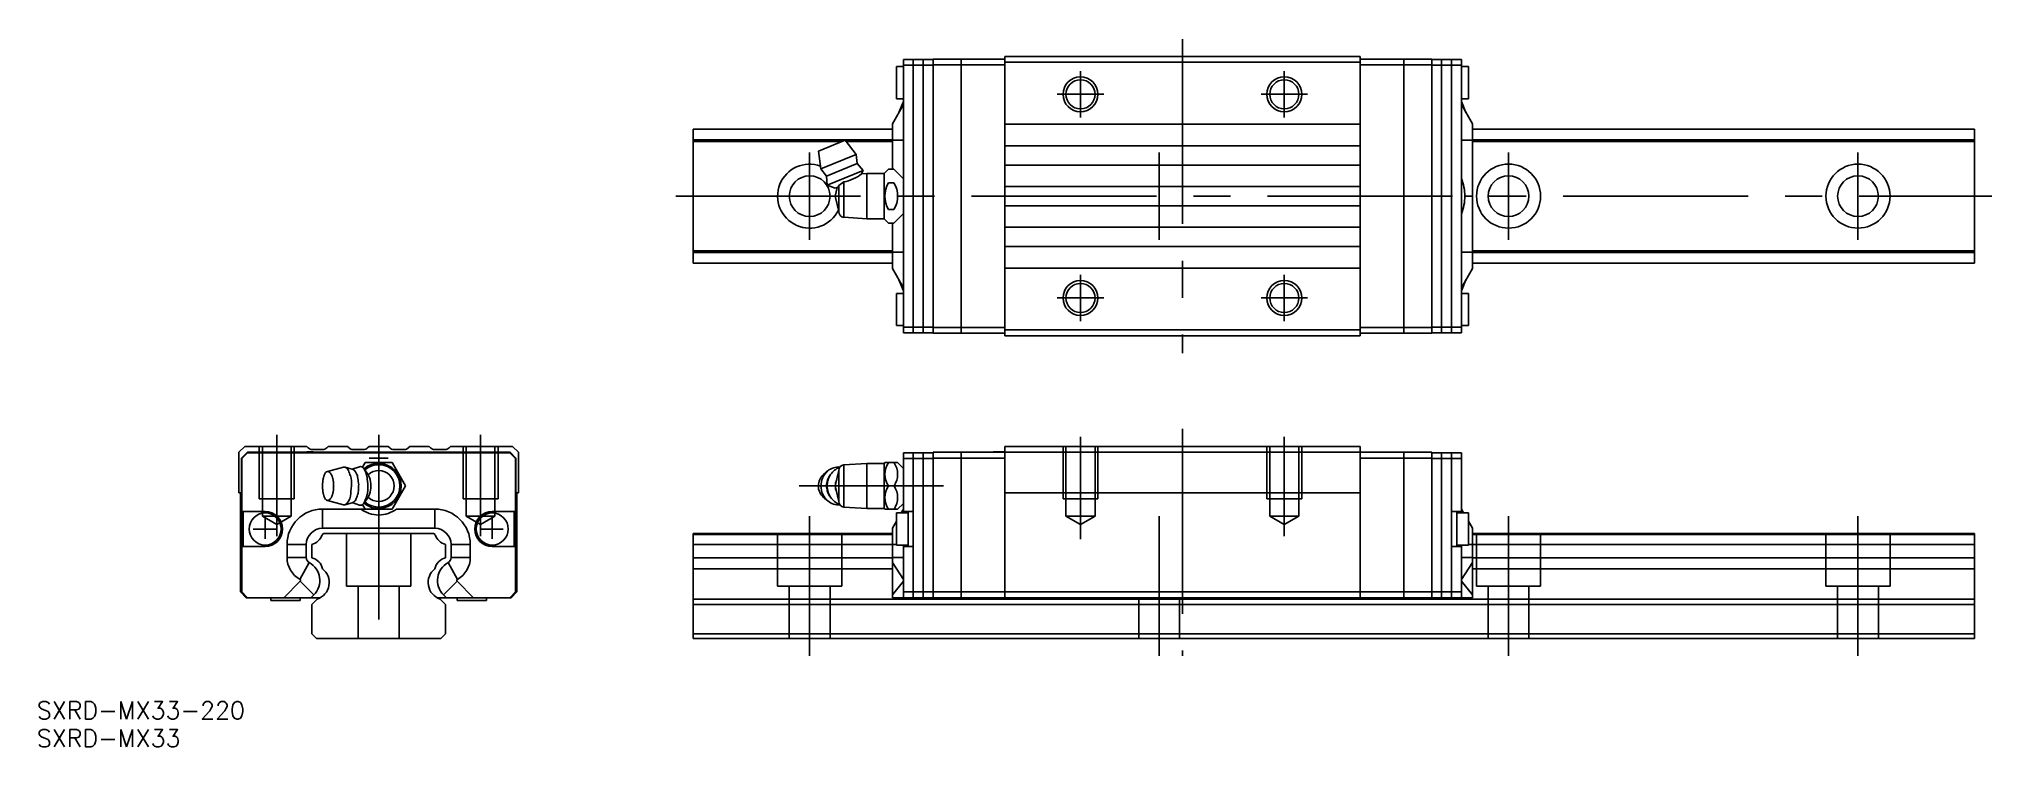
# Model space of a CAD drawing. Extents: x -58 to 277, y -19 to 103.
import ezdxf

# ---------------------------------------------------------------- set-up
doc = ezdxf.new("R2010")
doc.units = 0
doc.linetypes.add('CENTER', pattern=[50.8, 31.75, -6.35, 6.35, -6.35])
doc.linetypes.add('DASHED', pattern=[19.05, 12.7, -6.35])
doc.layers.get('0').update_dxf_attribs({"linetype": 'CONTINUOUS'})
doc.layers.add('CENTER', color=1, linetype='CENTER')
doc.styles.get("Standard").update_dxf_attribs({"font": 'txt.shx', "height": 3, "bigfont": 'bigfont.shx'})

msp = doc.modelspace()

# ---------------------------------------------------------------- linework, layer by layer
at = {"color": 7, "linetype": 'CONTINUOUS'}
for p, q in [((88.9, 92.75), (88.9, 98.25)), ((88.9, 92.75), (88.9, 98.25)), ((90.1, 98.25), (88.9, 98.25)), ((90.1, 98.25), (88.9, 98.25)), ((90.1, 98.5), (90.1, 99.5)), ((90.1, 99.5), (95.2, 99.5)), ((90.1, 53.5), (90.1, 98.5)), ((90.1, 98.5), (95.2, 98.5)), ((91.8, 52.5), (91.8, 99.5)), ((93.5, 52.5), (93.5, 99.5)), ((95.2, 99.55), (107.5, 99.55)), ((95.2, 98.55), (95.2, 99.55)), ((95.2, 53.45), (95.2, 98.55)), ((95.2, 98.55), (107.5, 98.55)), ((100, 52.45), (100, 99.55)), ((168.5, 100), (107.5, 100)), ((107.5, 99), (107.5, 100)), ((168.5, 99), (107.5, 99)), ((107.5, 53), (107.5, 99)), ((168.5, 99), (168.5, 100)), ((180.8, 99.55), (168.5, 99.55)), ((168.5, 53), (168.5, 99)), ((180.8, 98.55), (168.5, 98.55)), ((176, 52.45), (176, 99.55)), ((180.8, 98.55), (180.8, 99.55)), ((185.9, 99.5), (180.8, 99.5)), ((180.8, 53.45), (180.8, 98.55)), ((185.9, 98.5), (180.8, 98.5)), ((182.5, 52.5), (182.5, 99.5)), ((184.2, 52.5), (184.2, 99.5)), ((185.9, 98.5), (185.9, 99.5)), ((185.9, 53.5), (185.9, 98.5)), ((187.1, 98.25), (185.9, 98.25)), ((187.1, 98.25), (187.1, 92.75)), ((90.1, 91.73), (88.2, 88.43)), ((90.1, 91.73), (88.2, 88.43)), ((88.9, 92.75), (90.1, 92.75)), ((88.9, 92.75), (90.1, 92.75)), ((90.1, 92.28), (89.33, 90.4)), ((90.1, 92.28), (89.33, 90.4)), ((185.9, 92.75), (187.1, 92.75)), ((185.9, 92.28), (186.67, 90.4)), ((185.9, 91.73), (187.8, 88.43)), ((88.2, 87.5), (54, 87.5)), ((54, 87.5), (54, 85.7)), ((88.2, 88.43), (88.2, 85.63)), ((88.2, 88.43), (88.2, 85.63)), ((168.5, 88.35), (107.5, 88.35)), ((187.8, 88.43), (187.8, 85.63)), ((274, 87.5), (187.8, 87.5)), ((274, 85.7), (274, 87.5)), ((88.2, 85.7), (54, 85.7)), ((54, 85.4), (54, 85.7)), ((54, 66.6), (54, 85.4)), ((79.53, 85.4), (54, 85.4)), ((80.11, 85.64), (75.49, 83.73)), ((81.96, 83.16), (80.11, 85.64)), ((84.33, 85.4), (80.29, 85.4)), ((88.2, 85.4), (80.29, 85.4)), ((88.2, 85.63), (88.2, 80.62)), ((88.2, 85.63), (88.2, 80.62)), ((90.1, 85.63), (88.2, 85.63)), ((90.1, 85.63), (88.2, 85.63)), ((107.5, 84.65), (168.5, 84.65)), ((185.9, 85.63), (187.8, 85.63)), ((274, 85.7), (187.8, 85.7)), ((187.8, 85.63), (187.8, 76)), ((274, 85.4), (187.8, 85.4)), ((274, 85.7), (274, 85.4)), ((274, 85.4), (274, 66.6)), ((75.49, 83.73), (75.94, 80.67)), ((81.96, 83.16), (75.94, 80.67)), ((75.94, 80.67), (76.91, 79.44)), ((82.14, 81.61), (76.91, 79.44)), ((82.14, 81.61), (81.96, 83.16)), ((83.18, 80.42), (82.14, 81.61)), ((87.54, 80.62), (86.8, 79.87)), ((87.54, 80.62), (88.48, 80.62)), ((90.1, 79), (88.48, 80.62)), ((168.5, 81.35), (107.5, 81.35)), ((76.91, 79.44), (77.01, 77.86)), ((83.18, 80.42), (77.01, 77.86)), ((77.01, 77.86), (78.4, 77.36)), ((78.4, 77.36), (78.88, 77.55)), ((78.74, 77.5), (78.4, 76)), ((78.88, 77.55), (79, 77.81)), ((79, 77.81), (79.88, 78.45)), ((79, 77.81), (79, 73.35)), ((79.88, 78.45), (79.88, 72.36)), ((82.91, 79.82), (83.18, 80.42)), ((83.8, 79.87), (82.91, 79.82)), ((82.91, 79.82), (82.91, 79.82)), ((82.91, 79.82), (82.91, 79.82)), ((86.8, 79.87), (83.8, 79.87)), ((83.8, 79.87), (83.8, 72.12)), ((86.8, 79.87), (86.8, 72.12)), ((87.54, 78.31), (88.48, 78.31)), ((107.5, 77.65), (168.5, 77.65)), ((78.4, 76), (79, 73.35)), ((107.5, 74.35), (168.5, 74.35)), ((187.8, 76), (186.49, 76)), ((187.8, 66.37), (187.8, 76)), ((79.88, 72.36), (83.8, 72.12)), ((83.8, 72.12), (86.8, 72.12)), ((86.8, 72.12), (87.54, 71.38)), ((87.54, 73.69), (88.48, 73.69)), ((87.54, 71.38), (88.48, 71.38)), ((88.2, 66.37), (88.2, 71.38)), ((88.48, 71.38), (90.1, 73)), ((168.5, 70.65), (107.5, 70.65)), ((107.5, 67.35), (168.5, 67.35)), ((54, 66.6), (88.2, 66.6)), ((54, 66.6), (54, 66.3)), ((54, 66.3), (88.2, 66.3)), ((54, 64.5), (54, 66.3)), ((54, 64.5), (88.2, 64.5)), ((90.1, 66.37), (88.2, 66.37)), ((88.2, 63.57), (88.2, 66.37)), ((185.9, 66.37), (187.8, 66.37)), ((187.8, 66.6), (274, 66.6)), ((187.8, 63.57), (187.8, 66.37)), ((187.8, 66.3), (274, 66.3)), ((187.8, 64.5), (274, 64.5)), ((274, 66.6), (274, 66.3)), ((274, 64.5), (274, 66.3)), ((90.1, 60.27), (88.2, 63.57)), ((90.1, 59.72), (89.33, 61.6)), ((168.5, 63.65), (107.5, 63.65)), ((185.9, 60.27), (187.8, 63.57)), ((185.9, 59.72), (186.67, 61.6)), ((88.9, 59.25), (88.9, 53.75)), ((90.1, 59.25), (88.9, 59.25)), ((187.1, 59.25), (185.9, 59.25)), ((187.1, 59.25), (187.1, 53.75)), ((88.9, 53.75), (90.1, 53.75)), ((185.9, 53.75), (187.1, 53.75)), ((90.1, 53.5), (95.2, 53.5)), ((90.1, 53.5), (90.1, 52.5)), ((90.1, 52.5), (95.2, 52.5)), ((95.2, 53.45), (107.5, 53.45)), ((95.2, 53.45), (95.2, 52.45)), ((95.2, 52.45), (107.5, 52.45)), ((168.5, 53), (107.5, 53)), ((107.5, 53), (107.5, 52)), ((168.5, 52), (107.5, 52)), ((180.8, 53.45), (168.5, 53.45)), ((168.5, 53), (168.5, 52)), ((180.8, 52.45), (168.5, 52.45)), ((185.9, 53.5), (180.8, 53.5)), ((180.8, 53.45), (180.8, 52.45)), ((185.9, 52.5), (180.8, 52.5)), ((185.9, 53.5), (185.9, 52.5)), ((-23, 33), (-24, 32)), ((-24, 32), (-24, 25)), ((-22.55, 32), (-23.55, 31)), ((-23.55, 31), (-23.55, 17.05)), ((-22.5, 31.9), (-23.5, 30.9)), ((-23.5, 30.9), (-23.5, 21.8)), ((-23, 33), (-12.35, 33)), ((22.55, 32), (-22.55, 32)), ((22.5, 31.9), (-22.5, 31.9)), ((-12.09, 32.74), (-12.35, 33)), ((-11.6, 32.05), (-11.88, 32.05)), ((-9.61, 32.45), (-11.39, 32.45)), ((-8.65, 33), (-8.91, 32.74)), ((-8.65, 33), (-5.35, 33)), ((-5.09, 32.74), (-5.35, 33)), ((-2.61, 32.45), (-4.39, 32.45)), ((-2.77, 29.4), (-2.31, 30.2)), ((-2.31, 30.2), (2.31, 30.2)), ((-1.65, 33), (-1.91, 32.74)), ((1.65, 33), (-1.65, 33)), ((1.65, 31), (-1.65, 31)), ((1.65, 33), (1.91, 32.74)), ((2.31, 30.2), (4.62, 26.2)), ((2.61, 32.45), (4.39, 32.45)), ((5.09, 32.74), (5.35, 33)), ((8.65, 33), (5.35, 33)), ((8.65, 33), (8.91, 32.74)), ((9.61, 32.45), (11.39, 32.45)), ((12.09, 32.74), (12.35, 33)), ((23, 33), (12.35, 33)), ((22.5, 31.9), (23.5, 30.9)), ((22.55, 32), (23.55, 31)), ((23, 33), (24, 32)), ((23.5, 30.9), (23.5, 21.8)), ((23.55, 31), (23.55, 8)), ((24, 32), (24, 25)), ((86.92, 30.2), (86.8, 30.07)), ((86.92, 30.2), (87.54, 30.2)), ((87.54, 30.2), (88.48, 30.2)), ((88.48, 30.2), (89.1, 30.2)), ((90.1, 29.2), (89.1, 30.2)), ((90.1, 31.9), (95.2, 31.9)), ((90.1, 31.9), (90.1, 30.9)), ((90.1, 30.9), (90.1, 21.8)), ((90.1, 30.9), (95.2, 30.9)), ((91.8, 7), (91.8, 31.9)), ((93.5, 7), (93.5, 31.9)), ((95.2, 32), (107.5, 32)), ((95.2, 32), (95.2, 31)), ((95.2, 31), (107.5, 31)), ((95.2, 31), (95.2, 8)), ((100, 32), (100, 7)), ((105.5, 32.05), (107.5, 32.05)), ((105.5, 32), (105.5, 32.05)), ((168.5, 33), (107.5, 33)), ((107.5, 33), (107.5, 32)), ((168.5, 32), (107.5, 32)), ((107.5, 32), (107.5, 25)), ((168.5, 33), (168.5, 32)), ((180.8, 32), (168.5, 32)), ((168.5, 32), (168.5, 25)), ((180.8, 31), (168.5, 31)), ((176, 32), (176, 7)), ((180.8, 32), (180.8, 31)), ((185.9, 31.9), (180.8, 31.9)), ((180.8, 31), (180.8, 8)), ((185.9, 30.9), (180.8, 30.9)), ((182.5, 7), (182.5, 31.9)), ((184.2, 7), (184.2, 31.9)), ((185.9, 31.9), (185.9, 30.9)), ((185.9, 30.9), (185.9, 21.8)), ((-6.04, 29.44), (-8.78, 28.69)), ((-4.4, 29.02), (-5.77, 29.44)), ((-3.32, 29.51), (-4.54, 29.06)), ((-2.14, 28.62), (-2.56, 29.18)), ((-1.81, 28.13), (-2.14, 28.62)), ((-1.55, 27.63), (-1.81, 28.13)), ((77.11, 28.78), (76.39, 28.18)), ((79, 28.85), (78.4, 26.2)), ((79, 28.85), (79, 23.55)), ((83.8, 30.07), (79.88, 29.84)), ((79.88, 29.84), (79.88, 22.56)), ((86.8, 30.07), (83.8, 30.07)), ((83.8, 30.07), (83.8, 22.32)), ((86.8, 30.07), (86.8, 22.32)), ((-24, 25), (-23.75, 25)), ((-23.75, 25), (-23.75, 8)), ((-8.78, 23.71), (-6.04, 22.96)), ((-2.56, 23.22), (-2.14, 23.78)), ((-2.14, 23.78), (-1.81, 24.27)), ((-1.81, 24.27), (-1.55, 24.77)), ((4.62, 26.2), (2.31, 22.2)), ((23.75, 25), (23.75, 8)), ((24, 25), (23.75, 25)), ((78.4, 26.2), (79, 23.55)), ((87.54, 26.2), (88.48, 26.2)), ((168.5, 25), (107.5, 25)), ((107.5, 25), (107.5, 8)), ((168.5, 25), (168.5, 8)), ((-23.5, 21.8), (-19.5, 21.8)), ((-23.25, 21.8), (-23.25, 15.8)), ((-9.63, 22.23), (-3.04, 22.23)), ((-3.04, 22.23), (-9.63, 22.23)), ((-9.63, 22.23), (-9.63, 18.93)), ((-9.63, 22.23), (-9.63, 18.93)), ((-5.77, 22.96), (-4.4, 23.38)), ((-4.54, 23.34), (-3.32, 22.89)), ((-2.33, 22.23), (-3.04, 22.23)), ((-2.31, 22.2), (-2.77, 23)), ((2.31, 22.2), (-2.31, 22.2)), ((0, 21.22), (0, 22.2)), ((0, 21.21), (0, 21.22)), ((0, 21.2), (0, 21.21)), ((0, 18.93), (0, 21.2)), ((0, 18.93), (0, 21.2)), ((9.63, 22.23), (3.04, 22.23)), ((9.63, 22.23), (9.63, 18.93)), ((23.5, 21.8), (19.5, 21.8)), ((23.25, 21.8), (23.25, 15.8)), ((23.25, 21.8), (23.25, 15.8)), ((79.88, 22.56), (83.8, 22.32)), ((83.8, 22.32), (86.8, 22.32)), ((86.8, 22.32), (86.92, 22.2)), ((87.54, 22.2), (86.92, 22.2)), ((87.54, 22.2), (88.48, 22.2)), ((88.9, 20.15), (88.2, 18.93)), ((89.1, 22.2), (88.48, 22.2)), ((88.9, 21.55), (88.9, 16.05)), ((90.9, 21.55), (88.9, 21.55)), ((89.1, 22.2), (90.1, 23.2)), ((90.1, 22.23), (89.71, 21.55)), ((90.1, 21.55), (90.1, 21.8)), ((90.1, 21.8), (91.8, 21.8)), ((90.9, 21.8), (90.9, 15.8)), ((90.9, 21.8), (90.9, 15.8)), ((185.9, 21.8), (184.2, 21.8)), ((185.1, 21.8), (185.1, 15.8)), ((187.1, 21.55), (185.1, 21.55)), ((185.9, 22.23), (186.29, 21.55)), ((185.9, 21.55), (185.9, 21.8)), ((187.1, 21.55), (187.1, 16.05)), ((187.1, 20.15), (187.8, 18.93)), ((-23.55, 12.95), (-23.55, 17.05)), ((-23.55, 17.05), (-23.55, 12.95)), ((-23.55, 17.05), (-23.25, 17.05)), ((-9.4, 18), (-9.7, 17.83)), ((-9.63, 18.93), (0, 18.93)), ((-9.63, 18.93), (0, 18.93)), ((9.4, 18), (-9.4, 18)), ((9.63, 18.93), (0, 18.93)), ((0, 18), (0, 18.93)), ((9.4, 18), (9.7, 17.83)), ((54, 18), (88.2, 18)), ((54, 18), (54, 17.83)), ((54, 17.83), (88.2, 17.83)), ((54, 16.15), (54, 17.83)), ((88.2, 16.13), (88.2, 18.93)), ((187.8, 16.13), (187.8, 18.93)), ((187.8, 18), (274, 18)), ((187.8, 17.83), (274, 17.83)), ((274, 18), (274, 17.83)), ((274, 16.15), (274, 17.83)), ((-23.5, 15.8), (-23.5, 8)), ((-19.5, 15.8), (-23.5, 15.8)), ((-15.73, 13.9), (-15.73, 16.13)), ((-15.73, 16.13), (-15.73, 13.9)), ((-15.73, 16.13), (-12.43, 16.13)), ((-15.73, 16.13), (-12.43, 16.13)), ((-15.73, 13.9), (-12.43, 13.9)), ((-15.73, 13.9), (-12.43, 13.9)), ((-12.43, 13.9), (-12.43, 16.13)), ((-12.43, 13.9), (-12.43, 16.13)), ((-11.5, 16.15), (-11.5, 13.85)), ((11.5, 16.15), (11.5, 13.85)), ((12.43, 13.9), (12.43, 16.13)), ((15.73, 16.13), (12.43, 16.13)), ((15.73, 13.9), (12.43, 13.9)), ((15.73, 13.9), (15.73, 16.13)), ((19.5, 15.8), (23.5, 15.8)), ((23.5, 15.8), (23.5, 8)), ((54, 16.15), (88.2, 16.15)), ((54, 16.15), (54, 13.85)), ((54, 13.85), (88.2, 13.85)), ((54, 11.96), (54, 13.85)), ((88.2, 13.9), (88.2, 16.13)), ((88.9, 16.13), (88.2, 16.13)), ((90.1, 13.9), (88.2, 13.9)), ((88.2, 13.03), (88.2, 13.9)), ((88.9, 16.05), (90.9, 16.05)), ((90.1, 15.8), (90.1, 16.05)), ((90.1, 15.8), (90.1, 8)), ((90.1, 15.8), (91.8, 15.8)), ((185.9, 15.8), (184.2, 15.8)), ((185.1, 16.05), (187.1, 16.05)), ((185.9, 15.8), (185.9, 16.05)), ((185.9, 15.8), (185.9, 8)), ((185.9, 13.9), (187.8, 13.9)), ((187.1, 16.13), (187.8, 16.13)), ((187.8, 16.15), (274, 16.15)), ((187.8, 13.9), (187.8, 16.13)), ((187.8, 13.03), (187.8, 13.9)), ((187.8, 13.85), (274, 13.85)), ((274, 16.15), (274, 13.85)), ((274, 11.96), (274, 13.85)), ((-23.55, 12.95), (-23.55, 8)), ((-23.55, 12.95), (-23.5, 12.95)), ((-13.51, 10.14), (-11.91, 13.03)), ((-13.51, 10.14), (-11.91, 13.03)), ((13.51, 10.14), (11.91, 13.03)), ((54, 6.76), (54, 11.96)), ((54, 11.96), (88.2, 11.96)), ((90.1, 10.14), (88.2, 13.03)), ((88.2, 7.49), (88.2, 13.03)), ((185.9, 10.14), (187.8, 13.03)), ((187.8, 7.49), (187.8, 13.03)), ((187.8, 11.96), (274, 11.96)), ((274, 6.76), (274, 11.96)), ((-23.75, 8), (-22.75, 7)), ((-23.55, 8), (-22.55, 7)), ((-23.5, 8), (-22.5, 7)), ((-22.75, 7), (-22.55, 7)), ((-22.55, 7), (-22.5, 7)), ((-22.5, 7), (-16.28, 7)), ((-18.5, 7), (-18.5, 6.5)), ((-16.28, 7), (-13.46, 9.82)), ((-13.46, 9.82), (-16.28, 7)), ((-16.28, 7), (-11.62, 7)), ((-16.28, 7), (-11.62, 7)), ((-13.5, 6.5), (-13.5, 7)), ((-13.46, 9.82), (-11.13, 7.49)), ((-13.46, 9.82), (-11.13, 7.49)), ((-11.62, 7), (-11.13, 7.49)), ((-11.62, 7), (-11.13, 7.49)), ((-11.62, 7), (-10, 7)), ((-11.62, 7), (-10, 7)), ((-10.54, 6.76), (-11.5, 5.8)), ((11.62, 7), (10, 7)), ((10.54, 6.76), (11.5, 5.8)), ((13.46, 9.82), (11.13, 7.49)), ((11.62, 7), (11.13, 7.49)), ((16.28, 7), (11.62, 7)), ((16.28, 7), (13.46, 9.82)), ((13.5, 7), (13.5, 6.5)), ((22.5, 7), (16.28, 7)), ((18.5, 6.5), (18.5, 7)), ((23.5, 8), (22.5, 7)), ((22.55, 7), (22.5, 7)), ((23.55, 8), (22.55, 7)), ((22.75, 7), (22.55, 7)), ((23.75, 8), (22.75, 7)), ((54, 6.76), (274, 6.76)), ((54, 6.76), (54, 5.8)), ((90.1, 9.82), (88.2, 7.49)), ((88.2, 7), (88.2, 7.49)), ((90.1, 7), (88.2, 7)), ((90.1, 8), (90.1, 7)), ((90.1, 8), (95.2, 8)), ((90.1, 7), (95.2, 7)), ((95.2, 8), (95.2, 7)), ((95.2, 8), (107.5, 8)), ((95.2, 7), (107.5, 7)), ((168.5, 8), (107.5, 8)), ((107.5, 8), (107.5, 7)), ((168.5, 7), (107.5, 7)), ((168.5, 8), (168.5, 7)), ((180.8, 8), (168.5, 8)), ((180.8, 7), (168.5, 7)), ((180.8, 8), (180.8, 7)), ((185.9, 8), (180.8, 8)), ((185.9, 7), (180.8, 7)), ((185.9, 9.82), (187.8, 7.49)), ((185.9, 8), (185.9, 7)), ((185.9, 7), (187.8, 7)), ((187.8, 7), (187.8, 7.49)), ((274, 6.76), (274, 5.8)), ((-13.5, 6.5), (-18.5, 6.5)), ((-11.5, 5.8), (-11.5, 0.8)), ((11.5, 5.8), (11.5, 0.8)), ((13.5, 6.5), (18.5, 6.5)), ((54, 5.8), (274, 5.8)), ((54, 5.8), (54, 1)), ((274, 5.8), (274, 1)), ((-10.7, 0), (-11.5, 0.8)), ((-10.7, 0), (10.7, 0)), ((11.5, 0.8), (10.7, 0)), ((54, 1), (54, 0)), ((54, 0.8), (274, 0.8)), ((54, 0), (274, 0)), ((274, 1), (274, 0))]:
    msp.add_line(p, q, dxfattribs=at)
at = {"color": 3, "linetype": 'DASHED'}
for p, q in [((-20.5, 33), (-20.5, 24)), ((-19.96, 33), (-19.96, 21)), ((-15.04, 33), (-15.04, 21)), ((-14.5, 33), (-14.5, 24)), ((14.5, 33), (14.5, 24)), ((15.04, 33), (15.04, 21)), ((19.96, 33), (19.96, 21)), ((20.5, 33), (20.5, 24)), ((117.5, 33), (117.5, 24)), ((118, 33), (118, 21)), ((123, 33), (123, 21)), ((123.5, 33), (123.5, 24)), ((152.5, 33), (152.5, 24)), ((153, 33), (153, 21)), ((158, 33), (158, 21)), ((158.5, 33), (158.5, 24)), ((-20.5, 24), (-14.5, 24)), ((20.5, 24), (14.5, 24)), ((123.5, 24), (117.5, 24)), ((158.5, 24), (152.5, 24)), ((-15.04, 21), (-19.96, 21)), ((-19.96, 21), (-17.5, 19.58)), ((-15.04, 21), (-17.5, 19.58)), ((15.04, 21), (17.5, 19.58)), ((19.96, 21), (15.04, 21)), ((19.96, 21), (17.5, 19.58)), ((123, 21), (118, 21)), ((118, 21), (120.5, 19.56)), ((123, 21), (120.5, 19.56)), ((158, 21), (153, 21)), ((153, 21), (155.5, 19.56)), ((158, 21), (155.5, 19.56)), ((-5.5, 18), (-5.5, 9)), ((5.5, 18), (5.5, 9)), ((68.5, 18), (68.5, 9)), ((79.5, 18), (79.5, 9)), ((188.5, 18), (188.5, 9)), ((199.5, 18), (199.5, 9)), ((248.5, 18), (248.5, 9)), ((259.5, 18), (259.5, 9)), ((-5.5, 9), (5.5, 9)), ((-3.5, 9), (-3.5, 0)), ((3.5, 9), (3.5, 0)), ((68.5, 9), (79.5, 9)), ((70.5, 9), (70.5, 0)), ((77.5, 9), (77.5, 0)), ((130.5, 6.76), (130.5, 0)), ((137.5, 6.76), (137.5, 0)), ((188.5, 9), (199.5, 9)), ((190.5, 9), (190.5, 0)), ((197.5, 9), (197.5, 0)), ((248.5, 9), (259.5, 9)), ((250.5, 9), (250.5, 0)), ((257.5, 9), (257.5, 0))]:
    msp.add_line(p, q, dxfattribs=at)
at = {"linetype": 'CONTINUOUS'}
for p, q in [((-5.77, 29.44), (-6.04, 29.44)), ((-5.77, 22.96), (-6.04, 22.96))]:
    msp.add_line(p, q, dxfattribs=at)
at = {"color": 3, "linetype": 'CONTINUOUS'}
for centre in [(120.5, 93.5), (155.5, 93.5), (120.5, 58.5), (155.5, 58.5)]:
    msp.add_circle(centre, 3, dxfattribs=at)
at = {"color": 7, "linetype": 'CONTINUOUS'}
for centre, radius in [((120.5, 93.5), 2.5), ((155.5, 93.5), 2.5), ((194, 76), 5.5), ((254, 76), 5.5), ((74, 76), 3.5), ((194, 76), 3.5), ((254, 76), 3.5), ((120.5, 58.5), 2.5), ((155.5, 58.5), 2.5), ((-19.5, 18.8), 2.75), ((-19.5, 18.8), 2.75), ((19.5, 18.8), 2.75)]:
    msp.add_circle(centre, radius, dxfattribs=at)
for centre, radius, start, end in [((74, 76), 5.5, 70.1798, 334.0411), ((78.48, 85.55), 7.24, 281.1312, 307.648), ((91.55, 76), 4.62, 150.0092, 209.9908), ((84.48, 76), 4.62, 330.0001, 29.9999), ((178.78, 76.07), 7.71, 359.4563, 22.6234), ((178.78, 75.93), 7.71, 337.3766, 0.5437), ((80, 73.35), 1, 180, 263.2229), ((-11.88, 26.05), 6, 90, 97.5568), ((-11.39, 33.45), 1, 225, 270), ((-11.6, 26.55), 5.5, 82.1067, 90), ((-9.61, 33.45), 1, 270, 315), ((-4.39, 33.45), 1, 225, 270), ((-2.61, 33.45), 1, 270, 315), ((2.61, 33.45), 1, 225, 270), ((4.39, 33.45), 1, 270, 315), ((9.61, 33.45), 1, 225, 270), ((11.39, 33.45), 1, 270, 315), ((90.47, 28.2), 3.54, 145.6279, 214.3721), ((85.56, 28.2), 3.54, 325.6279, 34.3721), ((-13.47, 27.11), 3.87, 353.733, 356.7047), ((-7.84, 26.78), 1.77, 170.1836, 176.7047), ((-13.84, 27.82), 4.32, 350.1836, 352.8665), ((-7.89, 27.08), 1.68, 165.9229, 172.8665), ((-15.06, 28.87), 5.71, 345.9229, 347.9835), ((-7.99, 27.37), 1.51, 160.0922, 167.9835), ((-31.26, 35.8), 23.24, 340.0922, 340.6158), ((-8.23, 27.69), 1.18, 149.9462, 160.6158), ((-7.16, 27.08), 2.41, 144.2871, 149.9462), ((-8.72, 28.2), 0.49, 97.1639, 144.2871), ((-8.83, 28.06), 0.628, 42.7713, 85.8209), ((-9.66, 27.29), 1.76, 34.4113, 42.7713), ((-9.34, 27.51), 1.37, 24.8028, 34.4113), ((-13.66, 25.52), 6.13, 22.7591, 24.8028), ((-9.7, 27.18), 1.84, 16.1339, 22.7591), ((-41.36, 18.02), 34.79, 15.7913, 16.1339), ((-9.92, 26.91), 2.12, 10.2366, 15.7913), ((23.12, 32.88), 31.46, 190.2366, 190.607), ((-10.04, 26.67), 2.29, 5.5412, 10.607), ((8.45, 28.46), 16.29, 185.5412, 186.2483), ((-6.18, 28.44), 1.08, 21.0278, 67.2834), ((-25.74, 20.92), 22.03, 18.6519, 21.0278), ((-8.85, 26.62), 4.21, 354.2322, 18.6519), ((-4.99, 27.75), 1.39, 55.0676, 65.0564), ((-4.56, 28.36), 0.646, 25.4744, 55.0676), ((16.46, 38.38), 22.64, 205.4744, 206.7542), ((-5, 27.56), 1.4, 7.3483, 26.7542), ((21.44, 30.97), 25.26, 187.3483, 189.748), ((-3.14, 29.03), 0.511, 60.8171, 110.5992), ((-3.37, 28.62), 0.984, 34.9878, 60.8171), ((-5.21, 27.33), 3.23, 7.3525, 34.9878), ((0, 26.2), 3.88, 229.2393, 130.7607), ((0, 26.2), 3.64, 229.0058, 130.9942), ((-24.05, 24.9), 22.23, 3.3561, 7.3525), ((0, 26.2), 2.65, 226.8285, 133.1715), ((-6.66, 26.2), 5.31, 344.3386, 15.6614), ((78.24, 26.19), 2.75, 156.3696, 179.7225), ((77.95, 26.31), 2.43, 129.9202, 156.3696), ((79.39, 26.21), 3.45, 155.8923, 180.1998), ((79.24, 26.28), 3.29, 130.7852, 155.8923), ((80.04, 26.19), 3.14, 141.4466, 179.7942), ((80.47, 26.22), 3.46, 163.2854, 180.3436), ((78.96, 26.6), 2.86, 85.1547, 130.7852), ((80.61, 26.18), 3.61, 146.9357, 163.2854), ((80.2, 26.45), 3.11, 109.6894, 146.9357), ((80.8, 26.2), 2.4, 154.7068, 179.7781), ((80, 28.85), 1, 96.7771, 180), ((-7.82, 26.49), 1.81, 173.733, 180.0616), ((-13.35, 26.48), 3.71, 356.9724, 0.0616), ((-7.82, 26.19), 1.83, 176.9724, 183.2469), ((-13.35, 25.88), 3.72, 0.1617, 3.2469), ((-7.82, 25.89), 1.81, 180.1617, 186.4986), ((-13.49, 25.25), 3.89, 3.5403, 6.4986), ((-7.84, 25.6), 1.77, 183.5403, 190.0814), ((-13.88, 24.52), 4.37, 7.4277, 10.0814), ((-7.89, 25.3), 1.67, 187.4277, 194.4141), ((-15.23, 23.42), 5.9, 12.4183, 14.4141), ((-8, 25.01), 1.5, 192.4183, 200.4132), ((-42.96, 12), 35.8, 20.0721, 20.4132), ((-8.25, 24.68), 1.15, 200.0721, 211.1208), ((-7.48, 25.15), 2.06, 211.1208, 217.8884), ((-8.72, 24.18), 0.477, 217.8884, 242.119), ((-8.77, 24.09), 0.381, 242.119, 267.2598), ((-8.82, 24.31), 0.597, 273.2202, 298.7005), ((-8.81, 24.3), 0.589, 298.7005, 314.972), ((-9.53, 25.01), 1.59, 314.972, 324.4048), ((-9.31, 24.86), 1.33, 324.4048, 334.4057), ((-13.18, 26.71), 5.62, 334.4057, 336.6464), ((-9.68, 25.2), 1.81, 336.6464, 343.3865), ((-35.48, 32.9), 28.74, 343.3865, 343.8022), ((-9.91, 25.47), 2.1, 343.8022, 349.4059), ((26.22, 18.72), 34.65, 169.0693, 169.4059), ((-10.04, 25.72), 2.28, 349.0693, 354.1585), ((8.81, 23.79), 16.67, 173.4671, 174.1585), ((-10.11, 26.43), 2.37, 1.408, 6.2483), ((-10.1, 25.96), 2.37, 353.4671, 358.3172), ((5.9, 25.49), 13.64, 177.4766, 178.3172), ((5.83, 26.82), 13.57, 181.408, 182.2531), ((-10.13, 26.19), 2.4, 357.4766, 2.2531), ((-6.93, 24.69), 2.08, 304.0454, 352.8838), ((-79.96, 33.81), 75.68, 352.8838, 354.2322), ((-4.7, 24.17), 0.842, 290.5673, 338.4782), ((-24.16, 31.85), 21.76, 338.4782, 340.7177), ((-6.12, 25.54), 2.66, 340.7177, 1.156), ((1.47, 25.69), 4.94, 174.0912, 181.156), ((-5.24, 26.39), 1.81, 354.0912, 9.748), ((-8.05, 26.17), 6.23, 331.7244, 345.9353), ((-6.97, 25.9), 5.12, 345.9353, 3.3561), ((78.12, 26.19), 2.63, 179.7225, 204.1854), ((78.03, 26.15), 2.53, 204.1854, 229.5249), ((79.5, 26.21), 3.56, 180.1998, 203.7081), ((79.16, 26.06), 3.19, 203.7081, 230.0021), ((107.8, 61.02), 48.38, 229.5249, 230.6346), ((79.89, 26.19), 2.98, 179.7942, 196.5767), ((80.77, 26.22), 3.76, 180.3436, 196.0273), ((80.12, 26.26), 3.23, 196.5767, 217.9131), ((79.01, 25.88), 2.95, 230.0021, 251.8623), ((80.36, 26.1), 3.33, 196.0273, 213.7038), ((80.38, 26.12), 3.36, 213.7038, 231.0042), ((80.1, 25.76), 2.9, 231.0042, 250.9998), ((80.86, 26.22), 2.46, 180.3823, 205.1326), ((80, 23.55), 1, 180, 263.2229), ((90.47, 24.2), 3.54, 145.6279, 214.3721), ((85.56, 24.2), 3.54, 325.6279, 34.3721), ((-19.5, 18.8), 3, 270, 90), ((-9.63, 16.13), 6.1, 90.0008, 179.9992), ((-9.63, 16.13), 6.1, 90.0008, 179.9992), ((-3.12, 23.79), 0.919, 257.7557, 277.7073), ((0, 26.2), 5, 232.5609, 270), ((-3.03, 23.12), 0.242, 277.7073, 306.3092), ((-2.06, 21.79), 1.41, 120.5653, 126.3092), ((-3.06, 23.49), 0.561, 300.5653, 331.7244), ((0, 26.2), 5, 270, 307.4391), ((9.63, 16.13), 6.1, 0.0008, 89.9992), ((19.5, 18.8), 3, 90, 270), ((78.95, 25.7), 2.76, 251.8623, 275.2328), ((-9.63, 16.13), 2.8, 90, 180), ((-9.63, 16.13), 2.8, 90, 180), ((-12.08, 18.58), 2.5, 283.5091, 342.3449), ((9.63, 16.13), 2.8, 0, 90), ((12.08, 18.58), 2.5, 197.6551, 256.4909), ((-11.43, 13.9), 4.3, 180.0008, 241.1143), ((-11.43, 13.9), 4.3, 180.0008, 241.1143), ((-11.43, 13.9), 1, 180, 241.1151), ((-11.43, 13.9), 1, 180, 241.1151), ((-12.08, 11.42), 2.5, 12.4795, 76.4909), ((12.08, 11.42), 2.5, 103.5091, 167.5205), ((11.43, 13.9), 1, 298.8849, 0), ((11.43, 13.9), 4.3, 298.8857, 359.9992), ((-13.6, 9.96), 0.2, 315.0002, 61.115), ((-13.6, 9.96), 3.5, 315, 61.1151), ((-13.6, 9.96), 3.5, 315, 61.1151), ((-11.5, 9.6), 3, 288.5944, 51.7585), ((11.5, 9.6), 3, 128.2415, 251.4056), ((13.6, 9.96), 3.5, 118.8849, 225), ((13.6, 9.96), 0.2, 118.885, 224.9998)]:
    msp.add_arc(centre, radius, start, end, dxfattribs=at)
at = {"layer": 'CENTER', "color": 1, "linetype": 'CENTER'}
for p, q in [((138, 103), (138, 49)), ((120.5, 97.5), (120.5, 89.5)), ((155.5, 97.5), (155.5, 89.5)), ((116.5, 93.5), (124.5, 93.5)), ((151.5, 93.5), (159.5, 93.5)), ((74, 83.5), (74, 68.5)), ((134, 83.5), (134, 68.5)), ((194, 83.5), (194, 68.5)), ((254, 83.5), (254, 68.5)), ((51, 76), (277, 76)), ((120.5, 62.5), (120.5, 54.5)), ((155.5, 62.5), (155.5, 54.5)), ((116.5, 58.5), (124.5, 58.5)), ((151.5, 58.5), (159.5, 58.5)), ((-17.5, 35), (-17.5, 17.58)), ((0, 35), (0, -2)), ((17.5, 35), (17.5, 17.58)), ((120.5, 34.64), (120.5, 17.06)), ((138, 36), (138, -3)), ((155.5, 34.64), (155.5, 17.56)), ((96.99, 26.2), (72.19, 26.2)), ((-19.5, 20.69), (-19.5, 17.09)), ((19.5, 20.69), (19.5, 17.09)), ((74, 21), (74, -3)), ((134, 21), (134, -3)), ((194, 21), (194, -3)), ((254, 21), (254, -3)), ((-21.54, 18.8), (-17.64, 18.8)), ((17.47, 18.8), (21.37, 18.8))]:
    msp.add_line(p, q, dxfattribs=at)

# ---------------------------------------------------------------- texts
at = {"color": 7, "linetype": 'CONTINUOUS'}
for s, p in [('SXRD-MX33-220', (-58.7, -13.87)), ('SXRD-MX33', (-58.7, -18.66))]:
    msp.add_text(s, height=3, dxfattribs=at).set_placement(p)

doc.saveas('drawing.dxf')
